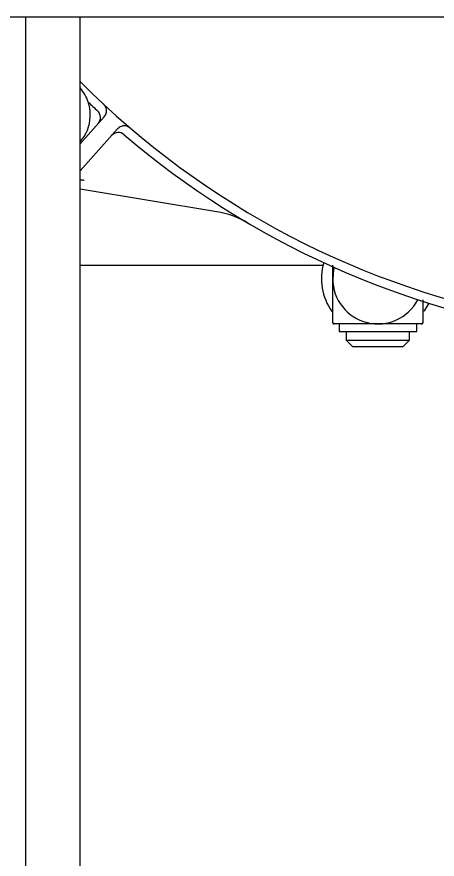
# Model space of a CAD drawing. Header units: inches. Extents: x -347369 to -260369, y 119522 to 149869.
# Drawn here: x -326452.6 to -326406.1, y 136910.9 to 137004.2 of the extents above; entities that cross this region are included whole.
import ezdxf

# ---------------------------------------------------------------- set-up
doc = ezdxf.new("R2010")
doc.units = ezdxf.units.IN
doc.header["$LTSCALE"] = 300
doc.layers.add('MACCHINA', color=40, linetype='Continuous')
doc.layers.add('QUOTE', color=7, linetype='Continuous')

# ---------------------------------------------------------------- blocks, each defined once
blk = doc.blocks.new('A$C27be3406')
at = {"layer": 'MACCHINA'}
for p, q in [((-1220, -1995.5), (-389.21, -1995.5)), ((-1068, -2516.75), (-1068, -1995.5)), ((-1062, -2124.5), (-1062, -1995.5)), ((-1062, -2009.565), (-1059.324, -2006.567)), ((-1057.832, -2007.899), (-1061.994, -2012.562)), ((-1046.838, -2017.08), (-1062, -2014.57)), ((-1062, -2023), (-1035.067, -2023)), ((-1033.3, -2029.5), (-1033.3, -2030.35)), ((-1024.7, -2030.35), (-1024.7, -2029.5)), ((-1033.3, -2030.35), (-1024.7, -2030.35)), ((-1032.5, -2030.35), (-1032.5, -2031.3)), ((-1025.5, -2031.3), (-1025.5, -2030.35)), ((-1032.5, -2031.3), (-1031.8, -2032)), ((-1032.5, -2031.3), (-1025.5, -2031.3)), ((-1031.8, -2032), (-1026.2, -2032)), ((-1026.2, -2032), (-1025.5, -2031.3))]:
    blk.add_line(p, q, dxfattribs=at)
at = {"layer": 'MACCHINA', "flags": 128}
for points in [[(-1033.84, -2023.245), (-1033.904, -2023.525), (-1034, -2024.5)], [(-1023.359, -2027.192), (-1023.856, -2028.05), (-1023.916, -2028.136)]]:
    blk.add_lwpolyline(points, dxfattribs=at)
at = {"layer": 'MACCHINA'}
for centre, radius, start, end in [((-995, -1936), 94.5, 224.84682, 294.37446), ((-1065.357, -2006.357), 4.5, 18.33361, 41.7526), ((-995, -1936), 95.5, 226.21175, 227.06244), ((-1065.357, -2006.357), 4.5, 318.2474, 357.52566), ((-1060.736, -2006.647), 1, 318.25, 47.06244), ((-1057.752, -2009.311), 1, 49.43756, 138.25), ((-995, -1936), 95.5, 229.43756, 294.10292), ((-1048.471, -2026.946), 10, 59.54682, 80.59969), ((-1029, -2024.5), 6.25, 163.48211, 215.34059), ((-1029, -2024.5), 5, 180, 332.31552), ((-1029, -2024.5), 6.981, 223.94474, 226.08091), ((-1029, -2024.5), 6.981, 313.96091, 315.99965)]:
    blk.add_arc(centre, radius, start, end, dxfattribs=at)
for points, knots in [([(-1060.86, -2006.531), (-1060.86, -2006.362), (-1060.858, -2005.99), (-1060.928, -2005.524), (-1061.009, -2005.188), (-1061.061, -2005.016), (-1061.083, -2004.949), (-1061.085, -2004.944), (-1061.086, -2004.942)], [0, 0, 0, 0, 0.247483, 0.546349, 0.736595, 0.865025, 0.953528, 1, 1, 1, 1]), ([(-1059.324, -2006.567), (-1059.276, -2006.502), (-1059.131, -2006.307), (-1059.012, -2005.972), (-1059.076, -2005.632), (-1059.214, -2005.382), (-1059.252, -2005.325), (-1059.281, -2005.286), (-1059.305, -2005.256), (-1059.328, -2005.23), (-1059.349, -2005.208), (-1059.37, -2005.187), (-1059.383, -2005.174), (-1059.389, -2005.169)], [0, 0, 0, 0, 0.178852, 0.53728, 0.895604, 0.938416, 0.961049, 0.975189, 0.984438, 0.990586, 0.996468, 0.998523, 1, 1, 1, 1]), ([(-1056.436, -2007.805), (-1056.441, -2007.8), (-1056.455, -2007.788), (-1056.478, -2007.77), (-1056.503, -2007.752), (-1056.531, -2007.732), (-1056.564, -2007.711), (-1056.606, -2007.687), (-1056.666, -2007.656), (-1056.932, -2007.546), (-1057.239, -2007.555), (-1057.599, -2007.674), (-1057.774, -2007.843), (-1057.832, -2007.899)], [0, 0, 0, 0, 0.001477, 0.003532, 0.009414, 0.015563, 0.024812, 0.038952, 0.061587, 0.1044, 0.462541, 0.821142, 1, 1, 1, 1]), ([(-1061.569, -2013.627), (-1061.569, -2013.624), (-1061.57, -2013.618), (-1061.576, -2013.61), (-1061.587, -2013.603), (-1061.63, -2013.594), (-1061.769, -2013.6), (-1061.901, -2013.595), (-1062, -2013.592)], [0, 0, 0, 0, 0.024046, 0.041548, 0.062959, 0.11277, 0.330215, 1, 1, 1, 1]), ([(-1061.571, -2013.59), (-1061.571, -2013.592), (-1061.57, -2013.605), (-1061.57, -2013.617), (-1061.569, -2013.627)], [0, 0, 0, 0, 0.169599, 1, 1, 1, 1]), ([(-1034, -2024.5), (-1034, -2023.98), (-1034, -2023.456), (-1034, -2023.009), (-1034, -2023.005)], [0, 0, 0, 0, 0.991682, 1, 1, 1, 1]), ([(-1034, -2029.324), (-1034, -2029.339), (-1034, -2029.423), (-1034, -2029.011), (-1034, -2028.099), (-1034, -2026.722), (-1034, -2025.445), (-1034, -2024.697), (-1034, -2024.5)], [0, 0, 0, 0, 0.047929, 0.269425, 0.490583, 0.709398, 0.923343, 1, 1, 1, 1]), ([(-1024, -2026.814), (-1024, -2027.01), (-1024, -2027.698), (-1024, -2028.567), (-1024, -2029.278), (-1024, -2029.31), (-1024, -2029.324)], [0, 0, 0, 0, 0.122785, 0.431149, 0.747977, 1, 1, 1, 1]), ([(-1029, -2029.5), (-1029.503, -2029.5), (-1030.536, -2029.5), (-1031.954, -2029.5), (-1033.078, -2029.5), (-1033.776, -2029.5), (-1033.809, -2029.5), (-1033.824, -2029.5)], [0, 0, 0, 0, 0.194851, 0.40042, 0.611099, 0.82756, 1, 1, 1, 1]), ([(-1024.177, -2029.5), (-1024.162, -2029.5), (-1024.077, -2029.5), (-1024.489, -2029.5), (-1025.401, -2029.5), (-1026.778, -2029.5), (-1028.055, -2029.5), (-1028.803, -2029.5), (-1029, -2029.5)], [0, 0, 0, 0, 0.048163, 0.269605, 0.490709, 0.70947, 0.923362, 1, 1, 1, 1])]:
    blk.add_open_spline(points, degree=3, knots=knots, dxfattribs=at)

msp = doc.modelspace()

# ---------------------------------------------------------------- block references
at = {"layer": 'QUOTE'}
msp.add_blockref('A$C27be3406', (-325383.625, 138999.656), dxfattribs=at)

doc.saveas('drawing.dxf')
